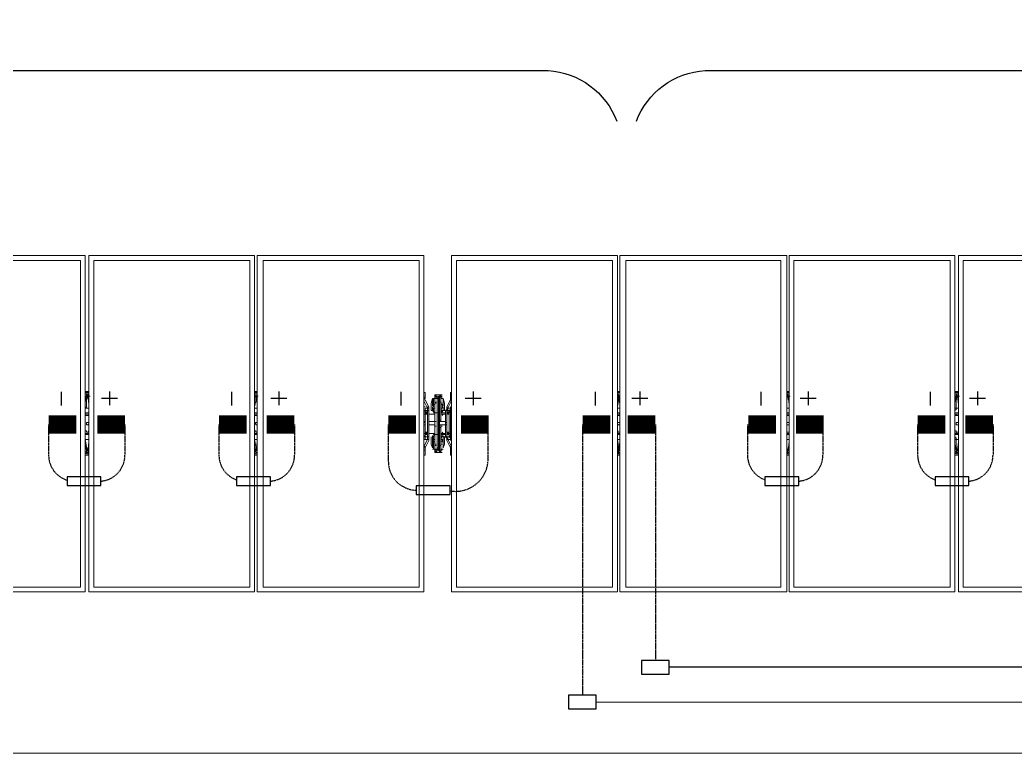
# Model space of a CAD drawing. Header units: feet. Extents: x -354 to 55127, y -297 to 4121.
# Drawn here: x 1159.5 to 1427.5, y 3621.3 to 3818.6 of the extents above; entities that cross this region are included whole.
import ezdxf
from ezdxf.lldxf.tags import DXFTag

# ---------------------------------------------------------------- set-up
doc = ezdxf.new("R2010")
doc.units = ezdxf.units.FT
doc.header["$MEASUREMENT"] = 0
doc.linetypes.add('HIDDEN', pattern=[0.375, 0.25, -0.125])
for name, color, linetype in [('E-DC HARNESS-NEG', 170, 'DC HARNESS CABLE'), ('E-DC HARNESS-POS', 10, 'DC HARNESS CABLE'), ('E-HARN-COMP', 8, 'Continuous'), ('E-TRNK-CABL-NEG', 6, 'HIDDEN'), ('E-TRUNK-CABLE-POS', 6, 'HIDDEN'), ('G-ANNO-TEXT', 1, 'Continuous'), ('Polarity-Text', 7, 'Continuous')]:
    doc.layers.add(name, color=color, linetype=linetype)
doc.styles.get("Standard").update_dxf_attribs({"font": 'arial.ttf'})
tags = doc.linetypes.add('DC HARNESS CABLE', pattern='A,0.5,-0.2,["DH",Standard,S=0.1,R=0,X=-0.1,Y=-0.05],-0.2', length=0.9).pattern_tags.tags
tags[6] = DXFTag(74, 10)

# ---------------------------------------------------------------- blocks, each defined once
blk = doc.blocks.new('A$C4742fff2')
at = {"lineweight": 5}
for points in [[(5.5131, 0.4666), (5.5131, 0), (5.2831, 0), (5.2831, 0.4666)], [(5.5064, 0.46), (5.2898, 0.46), (5.2898, 0.0067), (5.5064, 0.0067)], [(5.7481, 0.4666), (5.5181, 0.4666), (5.5181, 0), (5.7481, 0)], [(5.7414, 0.0067), (5.7414, 0.46), (5.5248, 0.46), (5.5248, 0.0067)], [(5.9831, 0), (5.7514, 0), (5.7514, 0.4666), (5.9831, 0.4666)], [(5.9764, 0.0067), (5.9764, 0.46), (5.7598, 0.46), (5.7598, 0.0067)], [(6.0214, 0), (6.2514, 0), (6.2514, 0.4666), (6.0214, 0.4666)], [(6.0281, 0.46), (6.2447, 0.46), (6.2447, 0.0067), (6.0281, 0.0067)], [(6.4864, 0.4666), (6.2547, 0.4666), (6.2547, 0), (6.4864, 0)], [(6.2631, 0.46), (6.4781, 0.46), (6.4781, 0.0067), (6.2631, 0.0067)], [(6.7197, 0.4666), (6.4897, 0.4666), (6.4897, 0), (6.7197, 0)], [(6.4964, 0.46), (6.7131, 0.46), (6.7131, 0.0067), (6.4964, 0.0067)], [(6.9547, 0.4666), (6.7247, 0.4666), (6.7247, 0), (6.9547, 0)], [(6.7314, 0.46), (6.9481, 0.46), (6.9481, 0.0067), (6.7314, 0.0067)], [(5.9848, 0.2683), (5.9848, 0.27), (5.9848, 0.2767), (5.9831, 0.2767), (5.9848, 0.2767), (5.9848, 0.27)], [(6.0198, 0.27), (6.0198, 0.2683), (6.0198, 0.27), (6.0198, 0.2767), (6.0214, 0.2767), (6.0198, 0.2767)], [(5.9831, 0.2133), (5.9831, 0.215), (5.9831, 0.2167), (5.9831, 0.215), (5.9848, 0.215), (5.9848, 0.2117), (5.9881, 0.2117), (5.9898, 0.2117), (5.9898, 0.21), (5.9848, 0.2), (5.9898, 0.21), (5.9898, 0.2117), (5.9881, 0.2117), (5.9881, 0.215), (5.9881, 0.2117), (5.9848, 0.2117), (5.9848, 0.215), (5.9881, 0.215), (5.9898, 0.215), (5.9898, 0.2117), (5.9898, 0.21), (5.9898, 0.2117), (5.9898, 0.215), (5.9881, 0.215), (5.9898, 0.215), (5.9898, 0.2517), (5.9881, 0.2517), (5.9881, 0.255), (5.9898, 0.255), (5.9898, 0.2517), (5.9881, 0.2517), (5.9848, 0.2517), (5.9848, 0.25), (5.9831, 0.25), (5.9831, 0.2517), (5.9831, 0.25), (5.9848, 0.25), (5.9848, 0.2517), (5.9881, 0.2517), (5.9881, 0.255), (5.9898, 0.255), (5.9881, 0.255), (5.9848, 0.255), (5.9881, 0.255), (5.9881, 0.2567), (5.9898, 0.2567), (5.9848, 0.2667), (5.9898, 0.2567), (5.9881, 0.2567), (5.9881, 0.255), (5.9898, 0.255), (5.9898, 0.2517), (5.9881, 0.2517), (5.9898, 0.2517), (5.9898, 0.215), (5.9881, 0.215), (5.9848, 0.215), (5.9831, 0.215)], [(6.0081, 0.2733), (6.0064, 0.2733), (6.0081, 0.2733), (6.0064, 0.2733), (6.0064, 0.2717), (6.0081, 0.2717), (6.0064, 0.2717), (6.0064, 0.2617), (6.0064, 0.2717), (6.0064, 0.2733), (6.0048, 0.2717), (6.0031, 0.2717), (6.0048, 0.2717), (6.0031, 0.2717), (6.0031, 0.2683), (6.0014, 0.2683), (6.0014, 0.2717), (5.9998, 0.2717), (5.9981, 0.2717), (5.9981, 0.2617), (5.9998, 0.2617), (5.9981, 0.2617), (5.9981, 0.24), (5.9981, 0.2367), (5.9998, 0.2367), (5.9981, 0.2367), (5.9998, 0.2367), (5.9981, 0.2367), (5.9998, 0.2367), (5.9981, 0.2367), (5.9998, 0.2367), (5.9981, 0.2367), (5.9998, 0.2367), (5.9981, 0.2367), (5.9898, 0.2367), (5.9981, 0.2367), (5.9981, 0.24), (5.9981, 0.2367), (5.9981, 0.24), (5.9981, 0.2383), (5.9981, 0.24), (5.9981, 0.2617), (5.9981, 0.2717), (5.9998, 0.2717), (6.0014, 0.2717), (5.9998, 0.2717), (6.0014, 0.2717), (5.9998, 0.2717), (5.9981, 0.2733), (5.9998, 0.2733), (5.9981, 0.2733), (5.9998, 0.2733), (6.0048, 0.2733), (6.0064, 0.2733), (6.0048, 0.2717), (6.0031, 0.2717), (6.0048, 0.2717), (6.0064, 0.2717), (6.0048, 0.2717), (6.0064, 0.2717), (6.0064, 0.2733)], [(5.9948, 0.2683), (5.9931, 0.2617), (5.9931, 0.2517), (5.9931, 0.2533), (5.9931, 0.2517), (5.9931, 0.2617)], [(5.9948, 0.26), (5.9948, 0.2683), (5.9964, 0.2683), (5.9948, 0.2683), (5.9948, 0.26), (5.9964, 0.26), (5.9964, 0.2567), (5.9964, 0.26), (5.9948, 0.26), (5.9948, 0.2583)], [(5.9981, 0.2683), (5.9981, 0.2733), (5.9981, 0.2717), (5.9998, 0.2717), (5.9981, 0.2733), (5.9998, 0.2733), (5.9981, 0.2733), (5.9981, 0.2683), (5.9964, 0.2683), (5.9964, 0.26), (5.9964, 0.2683)], [(6.0031, 0.2183), (6.0031, 0.2483), (6.0048, 0.2483), (6.0048, 0.2683), (6.0031, 0.2683), (6.0031, 0.2483), (6.0014, 0.2483), (6.0014, 0.2183), (5.9981, 0.2183), (5.9981, 0.2483), (5.9964, 0.2483), (5.9981, 0.2483), (5.9964, 0.2483), (5.9981, 0.2483), (5.9964, 0.2483), (5.9981, 0.2483), (5.9964, 0.2483), (5.9981, 0.2483), (5.9964, 0.2483), (5.9981, 0.2483), (5.9981, 0.2183), (6.0014, 0.2183), (6.0014, 0.2483), (6.0031, 0.2483), (6.0014, 0.2483), (6.0014, 0.2183), (6.0031, 0.2183), (6.0031, 0.1983), (6.0048, 0.1983), (6.0048, 0.2183), (6.0048, 0.1983), (6.0031, 0.1983), (6.0031, 0.2183), (6.0014, 0.2183), (6.0014, 0.2483), (6.0031, 0.2483), (6.0031, 0.2683), (6.0048, 0.2683), (6.0048, 0.2483), (6.0031, 0.2483), (6.0031, 0.2183), (6.0048, 0.2183), (6.0048, 0.2483), (6.0048, 0.2183)], [(5.9998, 0.2733), (5.9981, 0.2733), (5.9981, 0.2717), (5.9998, 0.2717), (6.0014, 0.2717), (5.9998, 0.2717), (6.0014, 0.2717), (5.9998, 0.2717), (6.0014, 0.2717), (6.0014, 0.2683), (6.0031, 0.2683), (6.0031, 0.2717), (6.0048, 0.2717), (6.0031, 0.2717), (6.0048, 0.2717), (6.0064, 0.2717), (6.0064, 0.27), (6.0081, 0.27), (6.0064, 0.27), (6.0064, 0.2717), (6.0064, 0.2733), (6.0048, 0.2733)], [(5.9981, 0.27), (5.9981, 0.2717), (5.9981, 0.27), (5.9998, 0.27)], [(6.0014, 0.2683), (6.0014, 0.2483), (5.9981, 0.2483), (5.9981, 0.2683)], [(6.0014, 0.2683), (6.0014, 0.2483), (5.9981, 0.2483), (5.9981, 0.2683)], [(5.9998, 0.2633), (5.9981, 0.2633)], [(6.0031, 0.27), (6.0014, 0.27), (6.0031, 0.27), (6.0048, 0.27)], [(6.0014, 0.27), (6.0014, 0.2683), (6.0014, 0.2483), (6.0014, 0.2683)], [(6.0048, 0.2683), (6.0031, 0.2683), (6.0048, 0.2683), (6.0048, 0.27)], [(6.0048, 0.2633), (6.0064, 0.2633)], [(6.0064, 0.27), (6.0064, 0.2717), (6.0064, 0.27), (6.0081, 0.27)], [(6.0098, 0.2517), (6.0114, 0.2517), (6.0114, 0.2617), (6.0098, 0.2683), (6.0064, 0.2683), (6.0098, 0.2683), (6.0114, 0.2617), (6.0114, 0.2517), (6.0098, 0.2517), (6.0098, 0.2533), (6.0098, 0.2517), (6.0098, 0.2567), (6.0081, 0.2567), (6.0081, 0.255), (6.0064, 0.255), (6.0081, 0.25), (6.0081, 0.2517)], [(6.0064, 0.26), (6.0064, 0.2683), (6.0064, 0.26), (6.0098, 0.26), (6.0098, 0.2683), (6.0098, 0.26)], [(6.0198, 0.255), (6.0198, 0.2533), (6.0181, 0.2517), (6.0148, 0.2517), (6.0164, 0.2533), (6.0164, 0.255), (6.0148, 0.2567), (6.0198, 0.2667), (6.0148, 0.2567), (6.0164, 0.255), (6.0198, 0.255), (6.0198, 0.2533), (6.0181, 0.2517), (6.0148, 0.2517), (6.0164, 0.2533), (6.0164, 0.255), (6.0181, 0.255), (6.0164, 0.255), (6.0148, 0.255), (6.0148, 0.2567), (6.0148, 0.255), (6.0164, 0.255)], [(5.9831, 0.2533), (5.9831, 0.2517), (5.9848, 0.2517), (5.9848, 0.255), (5.9848, 0.2517), (5.9831, 0.2517)], [(5.9848, 0.2167), (5.9848, 0.215), (5.9848, 0.2167), (5.9831, 0.2167), (5.9831, 0.25), (5.9831, 0.2167)], [(5.9881, 0.2483), (5.9881, 0.2467), (5.9881, 0.2483), (5.9864, 0.2483), (5.9848, 0.2483), (5.9848, 0.2467), (5.9864, 0.2467), (5.9848, 0.2467), (5.9831, 0.2467), (5.9848, 0.2467), (5.9864, 0.2467), (5.9881, 0.2467), (5.9881, 0.2483), (5.9864, 0.2483), (5.9881, 0.2483), (5.9864, 0.2483), (5.9881, 0.2483), (5.9864, 0.2483), (5.9881, 0.2483), (5.9864, 0.2483), (5.9881, 0.2483), (5.9864, 0.2483), (5.9864, 0.25), (5.9881, 0.2483), (5.9864, 0.2483), (5.9881, 0.2483), (5.9864, 0.2483), (5.9881, 0.2483), (5.9864, 0.2483), (5.9881, 0.2483), (5.9864, 0.2483), (5.9881, 0.2483), (5.9881, 0.2467), (5.9864, 0.2467), (5.9881, 0.2467), (5.9864, 0.2467), (5.9848, 0.2467), (5.9848, 0.2483), (5.9864, 0.2483), (5.9864, 0.25)], [(5.9864, 0.25), (5.9848, 0.2483), (5.9864, 0.2467), (5.9881, 0.2483)], [(5.9881, 0.25), (5.9881, 0.2483), (5.9881, 0.25), (5.9864, 0.25), (5.9848, 0.25), (5.9848, 0.2483), (5.9848, 0.25), (5.9864, 0.25)], [(5.9864, 0.25), (5.9848, 0.2483), (5.9864, 0.2467), (5.9881, 0.2483)], [(5.9898, 0.255), (5.9898, 0.2567)], [(5.9931, 0.2517), (5.9931, 0.2617), (5.9931, 0.2517), (5.9948, 0.2517), (5.9964, 0.25), (5.9948, 0.2517), (5.9964, 0.25), (5.9964, 0.2517), (5.9964, 0.25), (5.9948, 0.2517), (5.9964, 0.25), (5.9948, 0.2517)], [(5.9948, 0.2567), (5.9948, 0.2517), (5.9964, 0.25), (5.9964, 0.255)], [(5.9948, 0.2567), (5.9948, 0.2517), (5.9964, 0.25), (5.9964, 0.255)], [(6.0064, 0.24), (6.0064, 0.2383), (6.0064, 0.24), (6.0064, 0.2617), (6.0081, 0.2617), (6.0064, 0.2617)], [(6.0098, 0.2517), (6.0081, 0.25), (6.0098, 0.2517), (6.0081, 0.25), (6.0081, 0.2517), (6.0081, 0.25), (6.0098, 0.2517), (6.0081, 0.25), (6.0098, 0.2517), (6.0098, 0.2567), (6.0081, 0.2567), (6.0081, 0.255), (6.0064, 0.255), (6.0081, 0.25), (6.0081, 0.2517)], [(6.0081, 0.2567), (6.0081, 0.26)], [(6.0098, 0.2583), (6.0098, 0.26)], [(6.0198, 0.2117), (6.0198, 0.2133), (6.0181, 0.215), (6.0198, 0.215), (6.0214, 0.2133), (6.0198, 0.215), (6.0181, 0.215), (6.0198, 0.2133), (6.0198, 0.2117), (6.0164, 0.2117), (6.0148, 0.2117), (6.0148, 0.21), (6.0198, 0.2), (6.0148, 0.21), (6.0148, 0.2117), (6.0164, 0.2117), (6.0181, 0.2117), (6.0164, 0.2117), (6.0164, 0.215), (6.0148, 0.215), (6.0181, 0.215), (6.0181, 0.2167), (6.0198, 0.2167), (6.0198, 0.25), (6.0181, 0.25), (6.0181, 0.2483), (6.0164, 0.2483), (6.0181, 0.2483), (6.0164, 0.2483), (6.0181, 0.2483), (6.0164, 0.2483), (6.0181, 0.2483), (6.0164, 0.2483), (6.0181, 0.2483), (6.0164, 0.2483), (6.0164, 0.25), (6.0181, 0.2483), (6.0181, 0.2467), (6.0164, 0.2467), (6.0148, 0.2467), (6.0148, 0.2483), (6.0148, 0.25), (6.0164, 0.25), (6.0181, 0.25), (6.0198, 0.25), (6.0198, 0.2167), (6.0181, 0.2167), (6.0181, 0.215), (6.0148, 0.215), (6.0131, 0.215), (6.0131, 0.2517), (6.0148, 0.2517), (6.0131, 0.2517), (6.0148, 0.2533), (6.0148, 0.255), (6.0148, 0.2533), (6.0131, 0.2517), (6.0114, 0.2517), (6.0114, 0.2617), (6.0114, 0.2517), (6.0131, 0.2517), (6.0148, 0.2517), (6.0131, 0.2517), (6.0131, 0.215), (6.0148, 0.215), (6.0131, 0.215), (6.0148, 0.2133), (6.0148, 0.2117), (6.0164, 0.2117)], [(6.0148, 0.25), (6.0148, 0.2483), (6.0148, 0.2467), (6.0164, 0.2467), (6.0181, 0.2467), (6.0181, 0.2483), (6.0181, 0.25), (6.0164, 0.25)], [(6.0164, 0.25), (6.0148, 0.2483), (6.0164, 0.2467), (6.0181, 0.2483)], [(6.0164, 0.25), (6.0148, 0.2483), (6.0164, 0.2467), (6.0181, 0.2483)], [(6.0164, 0.2467), (6.0164, 0.2483), (6.0181, 0.2483), (6.0164, 0.25), (6.0164, 0.2483), (6.0181, 0.2483), (6.0198, 0.2483), (6.0181, 0.2483), (6.0164, 0.2483), (6.0164, 0.2467), (6.0181, 0.2467), (6.0181, 0.2483), (6.0164, 0.2483), (6.0181, 0.2483), (6.0164, 0.2483), (6.0181, 0.2483), (6.0164, 0.2483), (6.0181, 0.2483), (6.0164, 0.2483), (6.0181, 0.2483), (6.0181, 0.2467)], [(6.0181, 0.25), (6.0181, 0.2517), (6.0198, 0.2517), (6.0214, 0.2533), (6.0198, 0.2517), (6.0181, 0.2517)], [(6.0198, 0.25), (6.0198, 0.2517), (6.0214, 0.2517), (6.0198, 0.2517)], [(5.5164, 0.235), (5.5148, 0.235), (5.5148, 0.2317), (5.5164, 0.2317), (5.5181, 0.2333), (5.5181, 0.235)], [(5.7514, 0.235), (5.7498, 0.235), (5.7481, 0.2333), (5.7498, 0.2333), (5.7498, 0.2317), (5.7514, 0.2317), (5.7514, 0.2333)], [(5.9848, 0.2367), (5.9831, 0.2367)], [(5.9848, 0.235), (5.9831, 0.235)], [(5.9848, 0.2467), (5.9848, 0.2483), (5.9864, 0.2483), (5.9848, 0.2483)], [(5.9898, 0.2467), (5.9981, 0.2467)], [(5.9981, 0.2317), (5.9898, 0.2317), (5.9898, 0.235), (5.9898, 0.2317), (5.9981, 0.2317), (5.9981, 0.23), (5.9998, 0.23), (5.9981, 0.23), (5.9981, 0.2267), (5.9981, 0.23)], [(6.0048, 0.2367), (6.0131, 0.2367)], [(6.0098, 0.2483), (6.0131, 0.2483), (6.0064, 0.2483), (6.0081, 0.2483)], [(6.0064, 0.2483), (6.0081, 0.2483), (6.0098, 0.2483), (6.0131, 0.2483)], [(6.0064, 0.2467), (6.0131, 0.2467)], [(6.0081, 0.2367), (6.0064, 0.2367), (6.0064, 0.24), (6.0064, 0.2367)], [(6.0081, 0.2367), (6.0064, 0.2367)], [(6.0098, 0.2483), (6.0081, 0.2483)], [(6.0081, 0.245), (6.0098, 0.2467)], [(6.0131, 0.2317), (6.0131, 0.235), (6.0148, 0.235), (6.0131, 0.235)], [(6.0198, 0.2467), (6.0214, 0.2467)], [(6.0198, 0.2367), (6.0214, 0.2367)], [(6.0198, 0.235), (6.0214, 0.235)], [(6.2531, 0.235), (6.2514, 0.235), (6.2514, 0.2333), (6.2531, 0.2317), (6.2547, 0.2317), (6.2547, 0.2333), (6.2547, 0.235)], [(6.4881, 0.235), (6.4864, 0.235), (6.4864, 0.2317), (6.4897, 0.2317), (6.4897, 0.2333), (6.4897, 0.235)], [(6.7231, 0.235), (6.7214, 0.235), (6.7214, 0.2317), (6.7247, 0.2317), (6.7247, 0.2333), (6.7247, 0.235)], [(5.9848, 0.2317), (5.9831, 0.2317)], [(5.9848, 0.2317), (5.9831, 0.2317)], [(5.9848, 0.2217), (5.9848, 0.22), (5.9848, 0.2183), (5.9864, 0.2183), (5.9848, 0.2183), (5.9848, 0.22), (5.9831, 0.22), (5.9848, 0.22), (5.9848, 0.2217), (5.9864, 0.2217), (5.9881, 0.2217), (5.9864, 0.2217)], [(5.9864, 0.2217), (5.9848, 0.22), (5.9864, 0.2183), (5.9881, 0.22)], [(5.9864, 0.2217), (5.9848, 0.22), (5.9864, 0.2183), (5.9881, 0.22)], [(5.9864, 0.2183), (5.9848, 0.2183), (5.9848, 0.22), (5.9864, 0.22), (5.9881, 0.22), (5.9881, 0.2217), (5.9881, 0.22), (5.9881, 0.2183), (5.9864, 0.2183), (5.9881, 0.2183), (5.9881, 0.22), (5.9864, 0.22), (5.9881, 0.22), (5.9864, 0.22), (5.9881, 0.22), (5.9864, 0.22), (5.9881, 0.22), (5.9864, 0.22), (5.9881, 0.22), (5.9864, 0.2217), (5.9864, 0.22), (5.9848, 0.22), (5.9848, 0.2183)], [(5.9981, 0.2317), (5.9981, 0.23), (5.9998, 0.23), (5.9981, 0.23)], [(5.9998, 0.23), (5.9981, 0.23), (5.9981, 0.2267), (5.9981, 0.23)], [(5.9981, 0.1967), (5.9981, 0.205), (5.9998, 0.205), (5.9981, 0.205), (5.9981, 0.2267), (5.9981, 0.2283), (5.9981, 0.2267), (5.9981, 0.205)], [(6.0148, 0.2317), (6.0131, 0.2317), (6.0048, 0.2317), (6.0131, 0.2317)], [(6.0064, 0.23), (6.0081, 0.23), (6.0064, 0.23), (6.0064, 0.2317)], [(6.0064, 0.23), (6.0081, 0.23), (6.0064, 0.23), (6.0064, 0.2317)], [(6.0064, 0.205), (6.0064, 0.1967), (6.0064, 0.205), (6.0081, 0.205), (6.0064, 0.205), (6.0064, 0.2267), (6.0064, 0.2283), (6.0064, 0.2267), (6.0064, 0.23), (6.0064, 0.2267), (6.0064, 0.23), (6.0064, 0.2267)], [(6.0098, 0.22), (6.0131, 0.22), (6.0064, 0.22), (6.0131, 0.22), (6.0098, 0.22), (6.0081, 0.2217)], [(6.0164, 0.2217), (6.0148, 0.2217), (6.0148, 0.22), (6.0148, 0.2183), (6.0164, 0.2183), (6.0181, 0.2183), (6.0164, 0.2183), (6.0164, 0.22), (6.0181, 0.22), (6.0181, 0.2183), (6.0164, 0.2183), (6.0164, 0.22), (6.0181, 0.22), (6.0164, 0.22), (6.0181, 0.22), (6.0164, 0.22), (6.0181, 0.22), (6.0164, 0.22), (6.0181, 0.22), (6.0164, 0.22), (6.0181, 0.22), (6.0181, 0.2183), (6.0181, 0.22), (6.0164, 0.22), (6.0181, 0.22), (6.0164, 0.22), (6.0181, 0.22), (6.0164, 0.22), (6.0181, 0.22), (6.0164, 0.22), (6.0181, 0.22), (6.0198, 0.22), (6.0214, 0.22), (6.0198, 0.22), (6.0181, 0.22), (6.0181, 0.2217)], [(6.0164, 0.2217), (6.0148, 0.22), (6.0164, 0.2183), (6.0181, 0.22)], [(6.0148, 0.2217), (6.0148, 0.22), (6.0148, 0.2183), (6.0164, 0.2183), (6.0181, 0.2183), (6.0181, 0.22), (6.0181, 0.2217), (6.0164, 0.2217)], [(6.0164, 0.2217), (6.0148, 0.22), (6.0164, 0.2183), (6.0181, 0.22)], [(6.0164, 0.22), (6.0181, 0.22), (6.0164, 0.2217)], [(6.0164, 0.22), (6.0181, 0.22), (6.0164, 0.2217)], [(6.0214, 0.2317), (6.0198, 0.2317)], [(6.0214, 0.2317), (6.0198, 0.2317)], [(5.9881, 0.22), (5.9864, 0.22)], [(5.9881, 0.2117), (5.9898, 0.2117)], [(5.9881, 0.2117), (5.9898, 0.2117)], [(5.9981, 0.2183), (5.9964, 0.2183), (5.9981, 0.2183), (5.9964, 0.2183), (5.9981, 0.2183), (5.9981, 0.1983), (6.0014, 0.1983), (6.0014, 0.2183), (6.0014, 0.1983), (5.9981, 0.1983), (5.9981, 0.2183), (5.9964, 0.2183), (5.9964, 0.22), (5.9981, 0.22), (5.9898, 0.22), (5.9981, 0.22), (5.9964, 0.22), (5.9964, 0.2183)], [(5.9931, 0.215), (5.9931, 0.2133), (5.9931, 0.215), (5.9931, 0.205), (5.9948, 0.2), (5.9948, 0.2083), (5.9964, 0.2083), (5.9964, 0.1983), (5.9948, 0.1983), (5.9964, 0.1983), (5.9964, 0.2083), (5.9948, 0.2083), (5.9948, 0.2), (5.9931, 0.205)], [(5.9931, 0.215), (5.9931, 0.205)], [(5.9948, 0.215), (5.9948, 0.21), (5.9948, 0.215), (5.9948, 0.2167), (5.9964, 0.2167), (5.9964, 0.2117), (5.9964, 0.2167), (5.9948, 0.2167)], [(5.9948, 0.215), (5.9964, 0.2167), (5.9964, 0.215), (5.9964, 0.2167), (5.9948, 0.215), (5.9964, 0.2167)], [(5.9948, 0.21), (5.9948, 0.2117), (5.9964, 0.2117), (5.9964, 0.2083), (5.9964, 0.2117), (5.9948, 0.2117), (5.9948, 0.21), (5.9948, 0.2083)], [(5.9981, 0.2183), (5.9964, 0.2183)], [(6.0081, 0.2183), (6.0098, 0.2183), (6.0081, 0.2183), (6.0064, 0.2183), (6.0131, 0.2183), (6.0064, 0.2183)], [(6.0098, 0.21), (6.0098, 0.2167), (6.0081, 0.2167), (6.0064, 0.2117), (6.0098, 0.2117), (6.0098, 0.21), (6.0098, 0.2083), (6.0098, 0.21), (6.0098, 0.2117), (6.0064, 0.2117), (6.0081, 0.2167), (6.0098, 0.2167)], [(6.0098, 0.2), (6.0098, 0.2083), (6.0064, 0.2083), (6.0064, 0.1983), (6.0098, 0.1983), (6.0064, 0.1983), (6.0064, 0.2083), (6.0098, 0.2083), (6.0098, 0.2), (6.0114, 0.205), (6.0114, 0.215), (6.0098, 0.215), (6.0098, 0.2133), (6.0098, 0.215), (6.0114, 0.215), (6.0114, 0.205)], [(6.0098, 0.2183), (6.0081, 0.2183)], [(6.0081, 0.2167), (6.0098, 0.215), (6.0081, 0.2167), (6.0098, 0.215), (6.0081, 0.2167), (6.0081, 0.215)], [(6.0081, 0.2083), (6.0081, 0.2117)], [(6.0114, 0.215), (6.0114, 0.205), (6.0114, 0.215), (6.0131, 0.215)], [(6.0148, 0.2117), (6.0148, 0.21), (6.0148, 0.2117), (6.0148, 0.2133), (6.0131, 0.215), (6.0148, 0.215), (6.0164, 0.215), (6.0164, 0.2117)], [(6.0198, 0.215), (6.0198, 0.2167)], [(5.9848, 0.1967), (5.9848, 0.1983), (5.9848, 0.1967), (5.9848, 0.19), (5.9831, 0.19), (5.9848, 0.19)], [(5.9981, 0.1983), (5.9981, 0.195), (5.9981, 0.1933), (5.9981, 0.195), (5.9998, 0.195), (5.9998, 0.1967), (5.9998, 0.195), (5.9981, 0.195), (5.9981, 0.1983), (5.9964, 0.1983)], [(5.9998, 0.2033), (5.9981, 0.2033)], [(5.9998, 0.1967), (6.0014, 0.1967), (6.0014, 0.1983), (6.0014, 0.1967), (5.9998, 0.1967), (5.9998, 0.195), (5.9998, 0.1967), (5.9981, 0.1967)], [(6.0048, 0.195), (6.0048, 0.1967), (6.0031, 0.1967), (6.0014, 0.1967), (5.9998, 0.1967), (5.9981, 0.1967), (5.9998, 0.1967), (5.9998, 0.195), (5.9998, 0.1967), (6.0014, 0.1967), (6.0031, 0.1967), (6.0048, 0.1967), (6.0048, 0.195), (6.0064, 0.195)], [(5.9981, 0.195), (5.9981, 0.1967)], [(5.9981, 0.195), (5.9981, 0.1933), (5.9998, 0.1933), (5.9981, 0.1933), (5.9981, 0.195), (5.9981, 0.1933), (5.9981, 0.195), (5.9998, 0.195), (6.0014, 0.195), (5.9998, 0.195)], [(6.0048, 0.1967), (6.0031, 0.1967), (6.0048, 0.1967), (6.0048, 0.1983)], [(6.0048, 0.195), (6.0031, 0.1967), (6.0048, 0.1967)], [(6.0064, 0.2033), (6.0048, 0.2033)], [(6.0081, 0.1983), (6.0064, 0.1983)], [(6.0214, 0.19), (6.0198, 0.19), (6.0198, 0.1967), (6.0198, 0.1983), (6.0198, 0.1967), (6.0198, 0.19)], [(6.0048, 0.1933), (6.0064, 0.1933), (6.0048, 0.1933), (5.9981, 0.1933), (5.9998, 0.1933), (5.9981, 0.1933)]]:
    blk.add_lwpolyline(points, close=True, dxfattribs=at)
for points in [[(5.9764, 0.0067), (5.9764, 0.46)], [(5.9831, 0), (5.9831, 0.4666)], [(6.0214, 0.4666), (6.0214, 0)], [(6.0281, 0.46), (6.0281, 0.0067)], [(5.5181, 0.2783), (5.5131, 0.2783)], [(5.7514, 0.2783), (5.7481, 0.2783)], [(6.2547, 0.2783), (6.2514, 0.2783)], [(6.4897, 0.2783), (6.4864, 0.2783)], [(6.7247, 0.2783), (6.7197, 0.2783)], [(5.5148, 0.255), (5.5131, 0.255), (5.5148, 0.2567), (5.5148, 0.265), (5.5164, 0.275)], [(5.5148, 0.27), (5.5148, 0.275), (5.5164, 0.275), (5.5181, 0.275)], [(5.5164, 0.27), (5.5164, 0.2733)], [(5.7498, 0.255), (5.7481, 0.255), (5.7481, 0.2567), (5.7498, 0.265), (5.7498, 0.275), (5.7514, 0.275), (5.7498, 0.275), (5.7498, 0.2717), (5.7481, 0.27)], [(5.7514, 0.27), (5.7514, 0.2733)], [(5.9848, 0.2667), (5.9848, 0.2667)], [(5.9848, 0.2667), (5.9848, 0.2667)], [(6.0014, 0.27), (6.0031, 0.27)], [(6.0014, 0.27), (6.0031, 0.27)], [(6.0014, 0.27), (6.0031, 0.27)], [(6.0014, 0.27), (6.0031, 0.27)], [(6.0031, 0.27), (6.0048, 0.27)], [(6.0031, 0.27), (6.0048, 0.27)], [(6.0048, 0.2717), (6.0048, 0.2717)], [(6.0048, 0.2717), (6.0048, 0.2717)], [(6.0081, 0.2683), (6.0081, 0.2683)], [(6.0081, 0.2683), (6.0081, 0.2683)], [(6.0198, 0.2667), (6.0198, 0.2667)], [(6.0198, 0.2667), (6.0198, 0.2667)], [(6.2531, 0.255), (6.2514, 0.255), (6.2514, 0.2567), (6.2531, 0.265), (6.2531, 0.275), (6.2531, 0.2717), (6.2514, 0.2717), (6.2514, 0.27)], [(6.2547, 0.27), (6.2547, 0.2733)], [(6.4864, 0.27), (6.4864, 0.2717), (6.4864, 0.2733), (6.4881, 0.2733), (6.4881, 0.275), (6.4897, 0.275)], [(6.4881, 0.255), (6.4864, 0.255), (6.4864, 0.265), (6.4881, 0.275)], [(6.4881, 0.27), (6.4881, 0.2733)], [(6.7197, 0.255), (6.7214, 0.255), (6.7214, 0.265), (6.7231, 0.275)], [(6.7214, 0.27), (6.7214, 0.2717), (6.7214, 0.2733), (6.7231, 0.275), (6.7247, 0.275)], [(6.7231, 0.27), (6.7231, 0.2733)], [(5.5148, 0.2483), (5.5131, 0.2483), (5.5131, 0.255)], [(5.7498, 0.2483), (5.7481, 0.2483), (5.7481, 0.255)], [(5.9848, 0.25), (5.9848, 0.25)], [(5.9848, 0.25), (5.9848, 0.25)], [(5.9864, 0.25), (5.9864, 0.25)], [(5.9864, 0.25), (5.9864, 0.25)], [(5.9881, 0.2517), (5.9881, 0.2517)], [(5.9881, 0.2517), (5.9881, 0.2517)], [(5.9881, 0.25), (5.9881, 0.25)], [(5.9881, 0.25), (5.9881, 0.25)], [(5.9898, 0.2517), (5.9898, 0.2517)], [(5.9898, 0.2517), (5.9898, 0.2517)], [(5.9948, 0.2617), (5.9948, 0.2617)], [(5.9948, 0.2617), (5.9948, 0.2617)], [(6.0098, 0.2617), (6.0098, 0.2617)], [(6.0098, 0.2617), (6.0098, 0.2617)], [(6.0148, 0.25), (6.0148, 0.25)], [(6.0148, 0.25), (6.0148, 0.25)], [(6.0164, 0.2517), (6.0164, 0.2517)], [(6.0164, 0.2517), (6.0164, 0.2517)], [(6.0164, 0.25), (6.0164, 0.25)], [(6.0164, 0.25), (6.0164, 0.25)], [(6.0181, 0.25), (6.0181, 0.25)], [(6.0181, 0.25), (6.0181, 0.25)], [(6.2531, 0.2483), (6.2514, 0.2483), (6.2514, 0.255)], [(6.4881, 0.2483), (6.4864, 0.2483), (6.4864, 0.255)], [(6.7247, 0.2483), (6.7214, 0.2483), (6.7197, 0.2483), (6.7197, 0.2517), (6.7214, 0.2533), (6.7214, 0.255)], [(5.5181, 0.2483), (5.5131, 0.2483)], [(5.5181, 0.2467), (5.5131, 0.2467), (5.5148, 0.2467)], [(5.5181, 0.245), (5.5148, 0.245), (5.5131, 0.245), (5.5131, 0.2467)], [(5.7514, 0.2483), (5.7481, 0.2483)], [(5.7514, 0.2467), (5.7481, 0.2467), (5.7498, 0.2467)], [(5.7481, 0.2467), (5.7481, 0.245), (5.7514, 0.245)], [(5.9848, 0.2483), (5.9848, 0.2483)], [(5.9848, 0.2483), (5.9848, 0.2483)], [(5.9848, 0.2467), (5.9848, 0.2467)], [(5.9848, 0.2467), (5.9848, 0.2467)], [(5.9864, 0.2467), (5.9864, 0.2467)], [(5.9864, 0.2467), (5.9864, 0.2467)], [(5.9881, 0.2483), (5.9881, 0.2483)], [(5.9881, 0.2483), (5.9881, 0.2483)], [(5.9881, 0.2467), (5.9881, 0.2467)], [(5.9881, 0.2467), (5.9881, 0.2467)], [(6.0064, 0.2367), (6.0064, 0.24)], [(6.0064, 0.24), (6.0064, 0.2367)], [(6.0064, 0.2367), (6.0081, 0.2367)], [(6.0064, 0.2367), (6.0081, 0.2367)], [(6.0064, 0.2367), (6.0081, 0.2367)], [(6.0064, 0.2367), (6.0081, 0.2367)], [(6.0148, 0.2483), (6.0148, 0.2483)], [(6.0148, 0.2483), (6.0148, 0.2483)], [(6.0148, 0.2467), (6.0148, 0.2467)], [(6.0148, 0.2467), (6.0148, 0.2467)], [(6.0164, 0.2467), (6.0164, 0.2467)], [(6.0164, 0.2467), (6.0164, 0.2467)], [(6.0181, 0.2483), (6.0181, 0.2483)], [(6.0181, 0.2483), (6.0181, 0.2483)], [(6.0181, 0.2467), (6.0181, 0.2467)], [(6.0181, 0.2467), (6.0181, 0.2467)], [(6.2547, 0.2483), (6.2514, 0.2483)], [(6.2547, 0.2467), (6.2514, 0.2467), (6.2531, 0.2467)], [(6.2514, 0.2467), (6.2514, 0.245), (6.2547, 0.245)], [(6.4897, 0.2483), (6.4864, 0.2483)], [(6.4897, 0.2467), (6.4864, 0.2467), (6.4881, 0.2467)], [(6.4864, 0.2467), (6.4864, 0.245), (6.4897, 0.245)], [(6.7197, 0.2483), (6.7214, 0.2483)], [(6.7247, 0.2467), (6.7214, 0.2467), (6.7197, 0.2467)], [(6.7247, 0.245), (6.7214, 0.245), (6.7197, 0.245)], [(6.7214, 0.245), (6.7214, 0.2467)], [(5.5181, 0.2233), (5.5164, 0.2217), (5.5148, 0.2217), (5.5148, 0.2233), (5.5131, 0.2233), (5.5131, 0.22)], [(5.7498, 0.1933), (5.7498, 0.2017), (5.7481, 0.2117), (5.7481, 0.2183), (5.7481, 0.22), (5.7481, 0.2233), (5.7498, 0.2233), (5.7498, 0.2217), (5.7514, 0.2217), (5.7514, 0.2233)], [(5.9848, 0.2217), (5.9848, 0.2217)], [(5.9848, 0.2217), (5.9848, 0.2217)], [(5.9864, 0.2217), (5.9864, 0.2217)], [(5.9864, 0.22), (5.9864, 0.2217), (5.9881, 0.22)], [(5.9864, 0.2217), (5.9864, 0.2217)], [(5.9881, 0.2217), (5.9881, 0.2217)], [(5.9881, 0.2217), (5.9881, 0.2217)], [(6.0148, 0.2217), (6.0148, 0.2217)], [(6.0148, 0.2217), (6.0148, 0.2217)], [(6.0164, 0.2217), (6.0164, 0.2217)], [(6.0164, 0.2217), (6.0164, 0.2217)], [(6.0181, 0.2217), (6.0181, 0.2217)], [(6.0181, 0.2217), (6.0181, 0.2217)], [(6.2531, 0.1933), (6.2531, 0.2017), (6.2514, 0.2117), (6.2514, 0.2183), (6.2514, 0.22), (6.2514, 0.2233), (6.2531, 0.2217), (6.2547, 0.2217), (6.2547, 0.2233)], [(6.4897, 0.2233), (6.4897, 0.2217), (6.4864, 0.2217), (6.4864, 0.2233), (6.4864, 0.22)], [(6.7247, 0.2233), (6.7247, 0.2217), (6.7214, 0.2217), (6.7214, 0.2233), (6.7197, 0.2233)], [(6.7214, 0.22), (6.7214, 0.2233)], [(5.5181, 0.1933), (5.5164, 0.1933), (5.5164, 0.195), (5.5148, 0.2017), (5.5131, 0.2117), (5.5131, 0.2183), (5.5131, 0.22), (5.5181, 0.22)], [(5.5131, 0.2183), (5.5181, 0.2183)], [(5.7514, 0.22), (5.7481, 0.22), (5.7498, 0.22)], [(5.7481, 0.2183), (5.7514, 0.2183)], [(5.9848, 0.22), (5.9848, 0.22)], [(5.9848, 0.22), (5.9848, 0.22)], [(5.9848, 0.2183), (5.9848, 0.2183)], [(5.9848, 0.2183), (5.9848, 0.2183)], [(5.9864, 0.22), (5.9881, 0.22)], [(5.9864, 0.22), (5.9881, 0.22)], [(5.9864, 0.22), (5.9881, 0.22)], [(5.9864, 0.22), (5.9881, 0.22)], [(5.9864, 0.22), (5.9881, 0.22)], [(5.9864, 0.22), (5.9881, 0.22)], [(5.9864, 0.22), (5.9881, 0.22)], [(5.9881, 0.22), (5.9881, 0.2183), (5.9864, 0.2183)], [(5.9864, 0.2183), (5.9881, 0.2183)], [(5.9864, 0.2183), (5.9864, 0.2183)], [(5.9864, 0.2183), (5.9864, 0.2183)], [(5.9881, 0.22), (5.9881, 0.22)], [(5.9881, 0.2183), (5.9881, 0.22)], [(5.9881, 0.22), (5.9881, 0.22)], [(5.9881, 0.2183), (5.9881, 0.2183)], [(5.9881, 0.2183), (5.9881, 0.2183)], [(5.9881, 0.215), (5.9881, 0.215)], [(5.9881, 0.215), (5.9881, 0.215)], [(5.9898, 0.215), (5.9898, 0.215)], [(5.9898, 0.215), (5.9898, 0.215)], [(5.9964, 0.2167), (5.9948, 0.215)], [(5.9964, 0.2167), (5.9948, 0.215)], [(6.0031, 0.1983), (6.0014, 0.1983), (6.0031, 0.1983), (6.0031, 0.1967), (6.0048, 0.1967), (6.0031, 0.1967), (6.0048, 0.1967), (6.0031, 0.1967), (6.0014, 0.1967), (6.0014, 0.2), (6.0014, 0.2183), (6.0031, 0.2183), (6.0014, 0.2183), (6.0014, 0.2), (6.0014, 0.1967), (6.0031, 0.1967)], [(6.0098, 0.215), (6.0081, 0.2167)], [(6.0098, 0.215), (6.0081, 0.2167)], [(6.0148, 0.22), (6.0148, 0.22)], [(6.0148, 0.22), (6.0148, 0.22)], [(6.0148, 0.2183), (6.0148, 0.2183)], [(6.0148, 0.2183), (6.0148, 0.2183)], [(6.0148, 0.215), (6.0148, 0.215)], [(6.0148, 0.215), (6.0148, 0.215)], [(6.0164, 0.2183), (6.0164, 0.2183)], [(6.0164, 0.2183), (6.0164, 0.2183)], [(6.0164, 0.215), (6.0164, 0.215)], [(6.0164, 0.215), (6.0164, 0.215)], [(6.0181, 0.22), (6.0181, 0.22)], [(6.0181, 0.22), (6.0181, 0.22)], [(6.0181, 0.2183), (6.0181, 0.2183)], [(6.0181, 0.2183), (6.0181, 0.2183)], [(6.2547, 0.22), (6.2514, 0.22), (6.2531, 0.22)], [(6.2514, 0.2183), (6.2547, 0.2183)], [(6.4897, 0.1933), (6.4881, 0.1933), (6.4881, 0.195), (6.4864, 0.2017), (6.4864, 0.2117), (6.4864, 0.2183), (6.4864, 0.22), (6.4897, 0.22)], [(6.4864, 0.2183), (6.4897, 0.2183)], [(6.7214, 0.2117), (6.7214, 0.2133), (6.7197, 0.215), (6.7197, 0.2183), (6.7197, 0.22), (6.7214, 0.22), (6.7247, 0.22)], [(6.7247, 0.2183), (6.7214, 0.2183), (6.7197, 0.2183)], [(6.7197, 0.2117), (6.7214, 0.2117), (6.7214, 0.2017), (6.7231, 0.195), (6.7231, 0.1933), (6.7247, 0.1933)], [(5.5148, 0.1983), (5.5148, 0.1933), (5.5164, 0.1933), (5.5164, 0.1917), (5.5164, 0.1933), (5.5164, 0.1967)], [(5.7481, 0.1983), (5.7498, 0.195), (5.7498, 0.1917), (5.7514, 0.1917)], [(5.7514, 0.1967), (5.7514, 0.1933), (5.7498, 0.1933), (5.7498, 0.1917)], [(5.9848, 0.2), (5.9848, 0.2)], [(5.9848, 0.2), (5.9848, 0.2)], [(5.9848, 0.1967), (5.9848, 0.1967)], [(5.9848, 0.1967), (5.9848, 0.1967)], [(5.9948, 0.205), (5.9948, 0.205)], [(5.9948, 0.205), (5.9948, 0.205)], [(5.9981, 0.195), (5.9981, 0.1967)], [(5.9981, 0.1967), (5.9981, 0.195)], [(6.0014, 0.2), (6.0031, 0.2)], [(6.0014, 0.2), (6.0031, 0.2)], [(6.0031, 0.2), (6.0048, 0.2)], [(6.0031, 0.2), (6.0048, 0.2)], [(6.0031, 0.1967), (6.0048, 0.195), (6.0064, 0.195), (6.0064, 0.1933), (6.0064, 0.195), (6.0064, 0.1933), (6.0064, 0.195), (6.0048, 0.195), (6.0064, 0.195), (6.0064, 0.1967), (6.0064, 0.195), (6.0064, 0.1967), (6.0064, 0.195), (6.0064, 0.1967), (6.0081, 0.1967), (6.0064, 0.1967), (6.0064, 0.195), (6.0048, 0.195), (6.0064, 0.195), (6.0064, 0.1933), (6.0081, 0.1933), (6.0064, 0.1933), (6.0064, 0.195), (6.0048, 0.195), (6.0048, 0.1967), (6.0031, 0.1967), (6.0048, 0.1967), (6.0031, 0.1967), (6.0031, 0.1983)], [(6.0081, 0.2), (6.0081, 0.2)], [(6.0081, 0.2), (6.0081, 0.2)], [(6.0098, 0.205), (6.0098, 0.205)], [(6.0098, 0.205), (6.0098, 0.205)], [(6.0198, 0.2), (6.0198, 0.2)], [(6.0198, 0.2), (6.0198, 0.2)], [(6.2514, 0.1983), (6.2514, 0.195), (6.2531, 0.195), (6.2531, 0.1917), (6.2547, 0.1917)], [(6.2547, 0.1967), (6.2547, 0.1933), (6.2531, 0.1933), (6.2531, 0.1917)], [(6.4881, 0.1917), (6.4881, 0.1933), (6.4864, 0.1933), (6.4864, 0.195), (6.4864, 0.1983)], [(6.4881, 0.1967), (6.4881, 0.1933), (6.4881, 0.1917), (6.4897, 0.1917)], [(6.7231, 0.1917), (6.7231, 0.1933), (6.7214, 0.1933), (6.7214, 0.195), (6.7214, 0.1983)], [(6.7231, 0.1967), (6.7231, 0.1933), (6.7231, 0.1917), (6.7247, 0.1917)], [(5.5181, 0.19), (5.5131, 0.19)], [(5.5164, 0.1917), (5.5181, 0.1917)], [(5.7514, 0.19), (5.7481, 0.19)], [(6.2547, 0.19), (6.2514, 0.19)], [(6.4897, 0.19), (6.4864, 0.19)], [(6.7247, 0.19), (6.7197, 0.19)]]:
    blk.add_lwpolyline(points, dxfattribs=at)
at = {"color": 8, "lineweight": 5, "true_color": 0x808080}
for points in [[(5.5181, 0.2767), (5.5131, 0.2767)], [(5.7514, 0.2767), (5.7481, 0.2767)], [(6.2547, 0.2767), (6.2514, 0.2767)], [(6.4897, 0.2767), (6.4864, 0.2767)], [(6.7247, 0.2767), (6.7197, 0.2767)], [(5.5131, 0.2733), (5.5131, 0.275), (5.5164, 0.275), (5.5181, 0.26)], [(5.5131, 0.2717), (5.5148, 0.2717), (5.5148, 0.27), (5.5131, 0.2633)], [(5.5131, 0.27), (5.5148, 0.27), (5.5131, 0.2683), (5.5131, 0.2667)], [(5.5164, 0.2733), (5.5164, 0.2733)], [(5.5181, 0.2717), (5.5181, 0.27), (5.5181, 0.2717), (5.5198, 0.2717)], [(5.7481, 0.2733), (5.7481, 0.275), (5.7498, 0.275), (5.7514, 0.26)], [(5.7481, 0.2717), (5.7498, 0.2717), (5.7481, 0.27), (5.7481, 0.2633)], [(5.7481, 0.2667), (5.7481, 0.27)], [(5.7514, 0.2733), (5.7514, 0.2733)], [(5.7514, 0.2717), (5.7514, 0.27), (5.7514, 0.2717), (5.7531, 0.2717)], [(5.9831, 0.27), (5.9848, 0.27), (5.9831, 0.27)], [(5.9831, 0.27), (5.9848, 0.27), (5.9831, 0.27)], [(5.9981, 0.2733), (5.9981, 0.2733)], [(5.9981, 0.2733), (5.9981, 0.2733)], [(6.0064, 0.2733), (6.0064, 0.2733)], [(6.0064, 0.2733), (6.0064, 0.2733)], [(6.0214, 0.27), (6.0198, 0.27), (6.0214, 0.27)], [(6.0214, 0.27), (6.0198, 0.27), (6.0214, 0.27)], [(6.2514, 0.2733), (6.2514, 0.275), (6.2531, 0.275), (6.2547, 0.26)], [(6.2514, 0.2633), (6.2514, 0.2717), (6.2531, 0.2717)], [(6.2514, 0.2667), (6.2514, 0.27), (6.2531, 0.27)], [(6.2547, 0.2733), (6.2547, 0.2733)], [(6.4864, 0.2733), (6.4864, 0.275), (6.4881, 0.275), (6.4897, 0.26)], [(6.4864, 0.2633), (6.4864, 0.2717), (6.4881, 0.2717)], [(6.4864, 0.2667), (6.4864, 0.27)], [(6.4881, 0.2733), (6.4881, 0.2733)], [(6.4897, 0.2717), (6.4897, 0.27), (6.4897, 0.2717), (6.4914, 0.2717)], [(6.7197, 0.2733), (6.7197, 0.275), (6.7231, 0.275), (6.7247, 0.26)], [(6.7197, 0.2717), (6.7214, 0.2717), (6.7214, 0.27), (6.7197, 0.2633)], [(6.7197, 0.2667), (6.7197, 0.2683), (6.7214, 0.27), (6.7197, 0.27)], [(6.7231, 0.2733), (6.7231, 0.2733)], [(6.7247, 0.2717), (6.7247, 0.27), (6.7247, 0.2717), (6.7264, 0.2717)], [(5.5181, 0.255), (5.5131, 0.255)], [(5.7514, 0.255), (5.7481, 0.255)], [(6.2547, 0.255), (6.2514, 0.255)], [(6.4897, 0.255), (6.4864, 0.255)], [(6.7247, 0.255), (6.7214, 0.255)], [(5.9981, 0.23), (5.9998, 0.23)], [(5.9981, 0.23), (5.9998, 0.23)], [(6.0064, 0.23), (6.0081, 0.23)], [(6.0064, 0.23), (6.0081, 0.23)], [(5.5131, 0.2117), (5.5181, 0.2117)], [(5.5181, 0.2083), (5.5164, 0.1933)], [(5.7481, 0.2117), (5.7514, 0.2117)], [(5.7514, 0.2083), (5.7498, 0.1933)], [(6.2514, 0.2117), (6.2547, 0.2117)], [(6.2547, 0.2083), (6.2531, 0.1933)], [(6.4864, 0.2117), (6.4897, 0.2117)], [(6.4897, 0.2083), (6.4881, 0.1933)], [(6.7214, 0.2117), (6.7247, 0.2117)], [(6.7247, 0.2083), (6.7231, 0.1933)], [(5.5131, 0.195), (5.5148, 0.195), (5.5148, 0.1967), (5.5131, 0.205)], [(5.5131, 0.1983), (5.5148, 0.1983), (5.5131, 0.1983), (5.5131, 0.2)], [(5.5181, 0.1983), (5.5181, 0.195), (5.5181, 0.1967)], [(5.7481, 0.195), (5.7498, 0.195), (5.7481, 0.1967), (5.7481, 0.205)], [(5.7498, 0.1983), (5.7481, 0.1983), (5.7481, 0.2)], [(5.7514, 0.1983), (5.7514, 0.195), (5.7514, 0.1967)], [(5.9831, 0.1967), (5.9848, 0.1967), (5.9831, 0.1967)], [(5.9831, 0.1967), (5.9848, 0.1967), (5.9831, 0.1967)], [(5.9981, 0.195), (5.9981, 0.195)], [(5.9981, 0.195), (5.9981, 0.195)], [(6.0031, 0.1967), (6.0048, 0.1967)], [(6.0031, 0.1967), (6.0048, 0.1967)], [(6.0048, 0.1967), (6.0064, 0.1967)], [(6.0048, 0.1967), (6.0064, 0.1967)], [(6.0048, 0.1967), (6.0064, 0.1967)], [(6.0048, 0.1967), (6.0064, 0.1967)], [(6.0064, 0.205), (6.0064, 0.1967)], [(6.0064, 0.205), (6.0064, 0.1967)], [(6.0064, 0.195), (6.0064, 0.195)], [(6.0064, 0.195), (6.0064, 0.195)], [(6.0198, 0.1967), (6.0214, 0.1967), (6.0198, 0.1967)], [(6.0198, 0.1967), (6.0214, 0.1967), (6.0198, 0.1967)], [(6.2514, 0.205), (6.2514, 0.195), (6.2531, 0.195)], [(6.2514, 0.1983), (6.2514, 0.2)], [(6.2547, 0.1983), (6.2547, 0.195), (6.2547, 0.1967)], [(6.4864, 0.205), (6.4864, 0.195), (6.4881, 0.195)], [(6.4881, 0.1983), (6.4864, 0.1983), (6.4864, 0.2)], [(6.4897, 0.1983), (6.4897, 0.195), (6.4897, 0.1967)], [(6.7197, 0.195), (6.7214, 0.195), (6.7214, 0.1967), (6.7197, 0.205)], [(6.7197, 0.1983), (6.7214, 0.1983), (6.7197, 0.1983), (6.7197, 0.2)], [(6.7247, 0.1983), (6.7247, 0.195), (6.7247, 0.1967)], [(5.5164, 0.1917), (5.5148, 0.1917), (5.5131, 0.1933)], [(5.5181, 0.19), (5.5131, 0.19)], [(5.5164, 0.1933), (5.5164, 0.1933)], [(5.7498, 0.1917), (5.7481, 0.1917), (5.7481, 0.1933)], [(5.7514, 0.19), (5.7481, 0.19)], [(5.7514, 0.1933), (5.7514, 0.1933)], [(6.2531, 0.1917), (6.2514, 0.1917), (6.2514, 0.1933)], [(6.2547, 0.19), (6.2514, 0.19)], [(6.2547, 0.1933), (6.2547, 0.1933)], [(6.4881, 0.1917), (6.4864, 0.1917), (6.4864, 0.1933)], [(6.4897, 0.19), (6.4864, 0.19)], [(6.4881, 0.1933), (6.4881, 0.1933)], [(6.7231, 0.1917), (6.7214, 0.1917), (6.7197, 0.1933)], [(6.7247, 0.19), (6.7197, 0.19)], [(6.7231, 0.1933), (6.7231, 0.1933)]]:
    blk.add_lwpolyline(points, dxfattribs=at)
for points in [[(5.9831, 0.2667), (5.9831, 0.2683), (5.9848, 0.2683), (5.9831, 0.2683)], [(5.9831, 0.265), (5.9831, 0.2667), (5.9848, 0.2667), (5.9831, 0.2667), (5.9831, 0.265), (5.9881, 0.255)], [(5.9998, 0.2733), (5.9981, 0.2733)], [(5.9981, 0.27), (5.9981, 0.2617)], [(5.9998, 0.2367), (5.9981, 0.2367), (5.9981, 0.2383), (5.9981, 0.2633), (5.9981, 0.2383), (5.9981, 0.2367), (5.9998, 0.2367), (5.9981, 0.2367)], [(6.0014, 0.2717), (5.9998, 0.2717)], [(6.0048, 0.27), (6.0031, 0.27), (6.0014, 0.27), (5.9998, 0.27), (6.0014, 0.27), (5.9998, 0.27), (6.0014, 0.27), (5.9998, 0.27), (6.0014, 0.27), (6.0031, 0.27), (6.0048, 0.27), (6.0064, 0.27), (6.0048, 0.27), (6.0064, 0.27), (6.0064, 0.2617), (6.0064, 0.27), (6.0048, 0.27), (6.0064, 0.27)], [(6.0048, 0.2717), (6.0031, 0.2717)], [(6.0064, 0.2733), (6.0048, 0.2733)], [(6.0048, 0.2383), (6.0064, 0.2383), (6.0064, 0.2633), (6.0064, 0.2383)], [(6.0164, 0.255), (6.0214, 0.265), (6.0198, 0.265), (6.0198, 0.2667), (6.0198, 0.265), (6.0214, 0.265)], [(6.0214, 0.2667), (6.0198, 0.2667), (6.0198, 0.2683), (6.0198, 0.2667)], [(6.2547, 0.2717), (6.2547, 0.27)], [(5.9848, 0.2567), (5.9831, 0.2567), (5.9831, 0.255), (5.9831, 0.2567)], [(5.9864, 0.25), (5.9848, 0.25)], [(5.9881, 0.2517), (5.9881, 0.25)], [(5.9981, 0.26), (5.9964, 0.26)], [(5.9964, 0.255), (5.9981, 0.255)], [(5.9981, 0.25), (5.9964, 0.25)], [(6.0081, 0.26), (6.0064, 0.26)], [(6.0081, 0.255), (6.0064, 0.255)], [(6.0081, 0.25), (6.0064, 0.25)], [(6.0148, 0.25), (6.0148, 0.2517)], [(6.0198, 0.25), (6.0181, 0.25)], [(6.0214, 0.2567), (6.0198, 0.2567), (6.0198, 0.255), (6.0198, 0.2567)], [(5.9848, 0.22), (5.9848, 0.2467)], [(5.9881, 0.2467), (5.9881, 0.22)], [(5.9998, 0.2367), (5.9981, 0.2367)], [(6.0081, 0.2367), (6.0064, 0.2367), (6.0064, 0.2383), (6.0064, 0.2367), (6.0081, 0.2367), (6.0064, 0.2367)], [(6.0081, 0.2367), (6.0064, 0.2367)], [(6.0148, 0.22), (6.0148, 0.2467)], [(6.0181, 0.2467), (6.0181, 0.22)], [(5.9981, 0.2317), (5.9981, 0.2283), (5.9981, 0.2033), (5.9981, 0.2283)], [(5.9998, 0.23), (5.9981, 0.23)], [(5.9998, 0.23), (5.9981, 0.23)], [(6.0048, 0.2283), (6.0064, 0.2283), (6.0064, 0.2033), (6.0064, 0.2283)], [(6.0064, 0.2283), (6.0064, 0.2317)], [(6.0081, 0.23), (6.0064, 0.23)], [(6.0081, 0.23), (6.0064, 0.23)], [(5.9881, 0.2117), (5.9831, 0.2017), (5.9848, 0.2017), (5.9848, 0.2), (5.9848, 0.2017), (5.9831, 0.2017)], [(5.9831, 0.2117), (5.9831, 0.21), (5.9831, 0.2117), (5.9848, 0.2117)], [(5.9848, 0.2167), (5.9848, 0.2183)], [(5.9881, 0.2183), (5.9881, 0.215)], [(5.9964, 0.2167), (5.9981, 0.2167)], [(5.9981, 0.2117), (5.9964, 0.2117)], [(5.9964, 0.2083), (5.9981, 0.2083)], [(6.0064, 0.2167), (6.0081, 0.2167)], [(6.0081, 0.2117), (6.0064, 0.2117)], [(6.0081, 0.2083), (6.0064, 0.2083)], [(6.0148, 0.215), (6.0148, 0.2183)], [(6.0214, 0.2017), (6.0198, 0.2017), (6.0198, 0.2), (6.0198, 0.2017), (6.0214, 0.2017), (6.0164, 0.2117)], [(6.0181, 0.2183), (6.0181, 0.2167)], [(6.0198, 0.2117), (6.0214, 0.2117), (6.0198, 0.2117), (6.0198, 0.21)], [(5.9831, 0.2), (5.9848, 0.2), (5.9848, 0.1983), (5.9848, 0.2)], [(5.9981, 0.205), (5.9981, 0.1967)], [(5.9981, 0.1933), (5.9981, 0.195)], [(6.0014, 0.1967), (5.9998, 0.1967), (6.0014, 0.1967), (5.9998, 0.1967), (6.0014, 0.1967), (6.0031, 0.1967), (6.0014, 0.1967), (5.9998, 0.1967)], [(6.0014, 0.1967), (5.9998, 0.1967)], [(6.0048, 0.1967), (6.0031, 0.1967)], [(6.0064, 0.1967), (6.0048, 0.1967)], [(6.0048, 0.195), (6.0048, 0.1933)], [(6.0214, 0.2), (6.0198, 0.2), (6.0198, 0.1983), (6.0198, 0.2)]]:
    blk.add_lwpolyline(points, close=True, dxfattribs=at)

msp = doc.modelspace()

# ---------------------------------------------------------------- linework, layer by layer
at = {"layer": 'E-DC HARNESS-NEG', "ltscale": 0.5}
msp.add_lwpolyline([(1314.73, 3635.03), (2039.54, 3635.08), (2039.54, 3632.69)], dxfattribs=at)
at = {"layer": 'E-DC HARNESS-POS', "ltscale": 0.5}
for points in [[(1334.42, 3644.5), (2051.79, 3644.5), (2051.79, 3624.22)], [(125.57, 3621.38), (2048.84, 3621.28)]]:
    msp.add_lwpolyline(points, dxfattribs=at)
at = {"layer": 'E-HARN-COMP', "const_width": 5}
for points in [[(1167.27, 3709.71), (1174.72, 3709.71)], [(1180.38, 3709.71), (1187.83, 3709.71)], [(1213.14, 3709.71), (1220.59, 3709.71)], [(1226, 3709.71), (1233.45, 3709.71)], [(1258.75, 3709.71), (1266.21, 3709.71)], [(1278.31, 3709.71), (1285.76, 3709.71)], [(1311.06, 3709.71), (1318.52, 3709.71)], [(1323.2, 3709.71), (1330.65, 3709.71)], [(1355.68, 3709.71), (1363.13, 3709.71)], [(1368.52, 3709.71), (1375.97, 3709.71)], [(1401.28, 3709.71), (1408.73, 3709.71)], [(1414.13, 3709.71), (1421.58, 3709.71)]]:
    msp.add_lwpolyline(points, dxfattribs=at)
at = {"layer": 'E-HARN-COMP'}
for points in [[(1176.8, 3695.62), (1172.23, 3695.62), (1172.23, 3693.3), (1176.8, 3693.3)], [(1176.8, 3693.3), (1181.36, 3693.3), (1181.36, 3695.62), (1176.8, 3695.62)], [(1222.41, 3695.62), (1217.85, 3695.62), (1217.85, 3693.3), (1222.41, 3693.3)], [(1222.41, 3693.3), (1226.98, 3693.3), (1226.98, 3695.62), (1222.41, 3695.62)], [(1364.73, 3695.62), (1360.17, 3695.62), (1360.17, 3693.3), (1364.73, 3693.3)], [(1364.73, 3693.3), (1369.29, 3693.3), (1369.29, 3695.62), (1364.73, 3695.62)], [(1410.55, 3695.62), (1405.98, 3695.62), (1405.98, 3693.3), (1410.55, 3693.3)], [(1410.55, 3693.3), (1415.11, 3693.3), (1415.11, 3695.62), (1410.55, 3695.62)], [(1270.79, 3693.23), (1266.23, 3693.23), (1266.23, 3690.9), (1270.79, 3690.9)], [(1270.79, 3690.9), (1275.36, 3690.9), (1275.36, 3693.23), (1270.79, 3693.23)]]:
    msp.add_lwpolyline(points, dxfattribs=at)
for points in [[(1334.39, 3642.56), (1334.39, 3646.17), (1326.93, 3646.17), (1326.93, 3642.56)], [(1314.73, 3633.23), (1314.73, 3636.84), (1307.28, 3636.84), (1307.28, 3633.23)]]:
    msp.add_lwpolyline(points, close=True, dxfattribs=at)
at = {"layer": 'E-TRNK-CABL-NEG', "ltscale": 0.1}
for points in [[(1167.27, 3709.71), (1167.27, 3701.47, 0.338726), (1172.46, 3694.69, 0.338726)], [(1213.14, 3709.71), (1213.14, 3701.47, 0.319123), (1217.85, 3694.84, 0.319123)], [(1258.75, 3709.71), (1258.75, 3699.74, 0.404462), (1266.24, 3692.01)], [(1355.46, 3709.71), (1355.46, 3701.47, 0.318747), (1360.17, 3694.84, 0.318747)], [(1401.28, 3709.71), (1401.28, 3701.47, 0.318747), (1405.98, 3694.84, 0.318747)]]:
    msp.add_lwpolyline(points, format="xyb", dxfattribs=at)
msp.add_lwpolyline([(1311, 3709.71), (1311, 3636.84)], dxfattribs=at)
at = {"layer": 'E-TRUNK-CABLE-POS', "ltscale": 0.1}
for points in [[(1187.83, 3709.71), (1187.83, 3701.47, -0.391396), (1181.36, 3694.47, -0.391396)], [(1233.51, 3709.71), (1233.51, 3701.47, -0.391396), (1227.03, 3694.47, -0.391396)], [(1285.59, 3709.71), (1285.59, 3699.66, -0.435455), (1275.41, 3691.85, -0.391396)], [(1375.77, 3709.71), (1375.77, 3701.47, -0.391396), (1369.29, 3694.47, -0.391396)], [(1421.58, 3709.71), (1421.58, 3701.47, -0.391396), (1415.11, 3694.47, -0.391396)]]:
    msp.add_lwpolyline(points, format="xyb", dxfattribs=at)
msp.add_lwpolyline([(1330.66, 3709.71), (1330.66, 3646.17)], dxfattribs=at)
at = {"layer": 'G-ANNO-TEXT', "flags": 128}
for points in [[(111.89, 3791.32, -0.401002), (127.88, 3804.97), (674.81, 3804.97, 0.298343), (693.32, 3818.62, 0.298343), (711.82, 3804.97), (1301.75, 3804.97, -0.298343), (1320.26, 3791.32)], [(1325.56, 3791.32, -0.298343), (1344.07, 3804.97), (2003.96, 3804.97, 0.298343), (2022.46, 3818.62, 0.298343), (2040.97, 3804.97), (2695.85, 3804.97, -0.340759), (2716.27, 3791.32)]]:
    msp.add_lwpolyline(points, format="xyb", dxfattribs=at)
at = {"layer": 'Polarity-Text'}
for p, q in [((1170.66, 3718.49), (1170.66, 3714.87)), ((1183.64, 3718.56), (1183.64, 3714.94)), ((1216.53, 3718.49), (1216.53, 3714.87)), ((1229.26, 3718.56), (1229.26, 3714.94)), ((1262.15, 3718.49), (1262.15, 3714.87)), ((1281.57, 3718.56), (1281.57, 3714.94)), ((1314.46, 3718.49), (1314.46, 3714.87)), ((1326.46, 3718.56), (1326.46, 3714.94)), ((1359.08, 3718.49), (1359.08, 3714.87)), ((1371.78, 3718.56), (1371.78, 3714.94)), ((1404.67, 3718.49), (1404.67, 3714.87)), ((1417.39, 3718.56), (1417.39, 3714.94)), ((1185.78, 3716.75), (1181.5, 3716.75)), ((1231.39, 3716.75), (1227.12, 3716.75)), ((1283.71, 3716.75), (1279.43, 3716.75)), ((1328.6, 3716.75), (1324.32, 3716.75)), ((1373.92, 3716.75), (1369.64, 3716.75)), ((1419.53, 3716.75), (1415.25, 3716.75))]:
    msp.add_line(p, q, dxfattribs=at)

# ---------------------------------------------------------------- block references
at = {"xscale": 194.04614304, "yscale": 194.04614304, "zscale": 194.04614304}
msp.add_blockref('A$C4742fff2', (107.36, 3664.64), dxfattribs=at)

doc.saveas('drawing.dxf')
